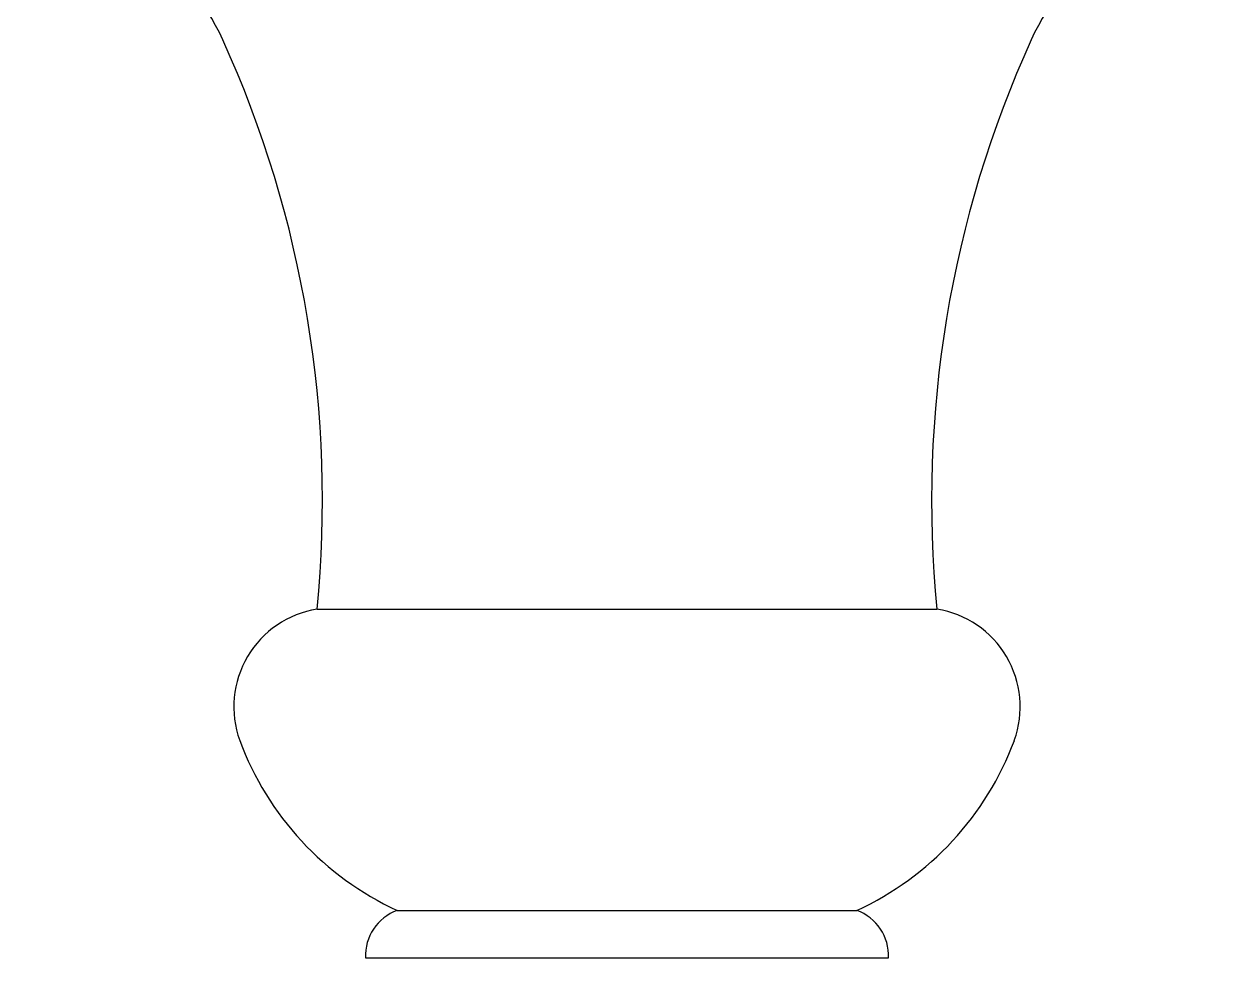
# Model space of a CAD drawing. Header units: millimetres. Extents: x 22565 to 38821, y 15578 to 26720.
# Drawn here: x 34701.2 to 35001.1, y 21821.1 to 22053.2 of the extents above; entities that cross this region are included whole.
import ezdxf

# ---------------------------------------------------------------- set-up
doc = ezdxf.new("R2010")
doc.units = ezdxf.units.MM

# ---------------------------------------------------------------- blocks, each defined once
blk = doc.blocks.new('A$C1B720AD9')
for p, q in [((110.22, 285.97), (302.93, 285.97)), ((135.09, 192.4), (278.06, 192.4)), ((125.27, 177.64), (287.89, 177.64))]:
    blk.add_line(p, q)
for centre, radius, start, end in [((13.8, 432.28), 73.76, 24.4734, 85.8436), ((399.35, 432.28), 73.76, 94.1564, 155.5266), ((-233.82, 319.87), 345.71, 354.3737, 24.4285), ((646.98, 319.87), 345.71, 155.5715, 185.6263), ((115.04, 255.65), 30.7, 99.0294, 199.8714), ((298.12, 255.65), 30.7, 340.1286, 80.9706), ((174.56, 278.03), 94.29, 200.3667, 245.2558), ((238.6, 278.03), 94.29, 294.7442, 339.6333), ((140.43, 178.2), 15.17, 110.5995, 182.1042), ((272.73, 178.2), 15.17, 357.8958, 69.4005)]:
    blk.add_arc(centre, radius, start, end)
blk = doc.blocks.new('A$C33F4336A')
blk.add_blockref('A$C1B720AD9', (0, 0))

msp = doc.modelspace()

# ---------------------------------------------------------------- block references
at = {"xscale": 0.8, "yscale": 0.8, "zscale": 0.8}
msp.add_blockref('A$C33F4336A', (34685.85, 21678.95), dxfattribs=at)

doc.saveas('drawing.dxf')
